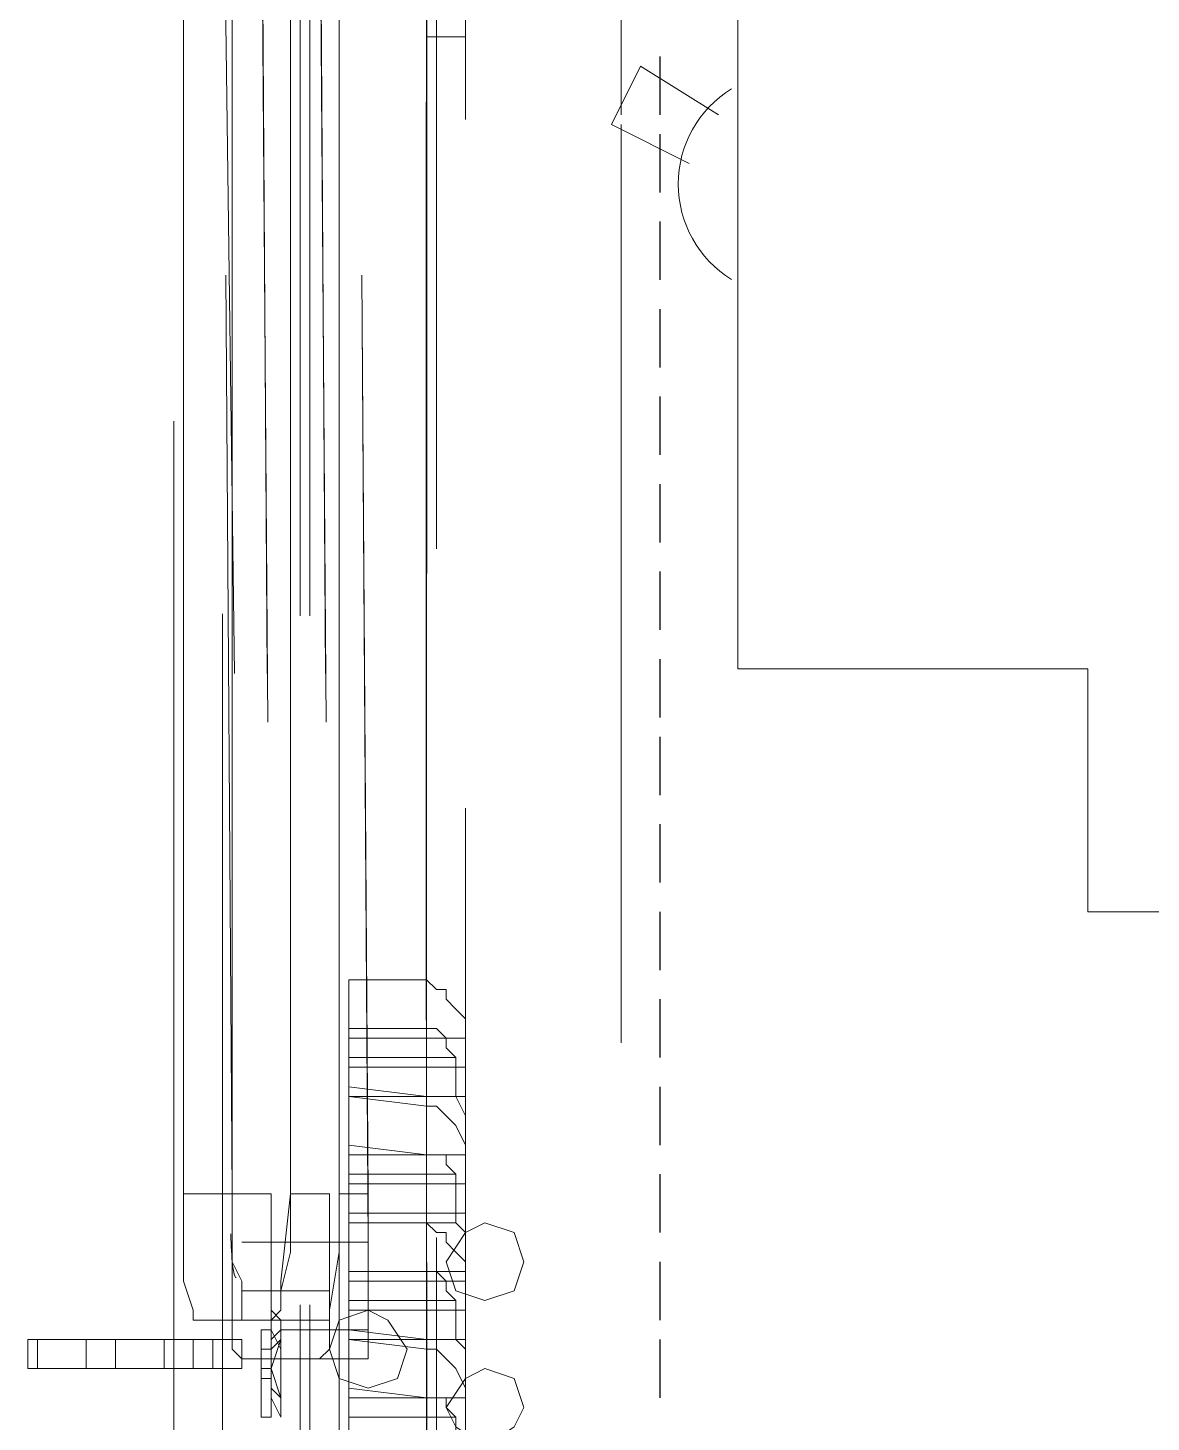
# Model space of a CAD drawing. Header units: metres. Extents: x 2999 to 3164, y 1641 to 1678.
# Drawn here: x 3140.7531 to 3140.9976, y 1663.1942 to 1663.4978 of the extents above; entities that cross this region are included whole.
import ezdxf

# ---------------------------------------------------------------- set-up
doc = ezdxf.new("R2010")
doc.units = ezdxf.units.M
doc.linetypes.add('CONTORNO_QUADRO_T', pattern=[0.35, 0.2, -0.15])
doc.layers.add('PDF28_Geometry', color=7, linetype='Continuous')

msp = doc.modelspace()

# ---------------------------------------------------------------- linework, layer by layer
at = {"layer": 'PDF28_Geometry', "linetype": 'CONTORNO_QUADRO_T', "lineweight": 25}
for points in [[(3140.839914965652, 1660.481663151814), (3140.839914965652, 1668.342915623616), (3140.839914965652, 1668.478921752103), (3140.839914965652, 1662.105136669819)], [(3140.890714658523, 1663.478845031208), (3140.890714658523, 1663.491544954426)], [(3140.890714658523, 1663.461911800252), (3140.890714658523, 1663.474611723469)], [(3140.890714658523, 1663.442861915425), (3140.890714658523, 1663.455561838643)], [(3140.890714658523, 1663.423812030598), (3140.890714658523, 1663.436511953816)], [(3140.890714658523, 1663.404762145771), (3140.890714658523, 1663.417462068989)], [(3140.890714658523, 1663.385712260945), (3140.890714658523, 1663.398412184163)], [(3140.890714658523, 1663.366662376118), (3140.890714658523, 1663.379362299336)], [(3140.890714658523, 1663.347612491292), (3140.890714658523, 1663.360312414509)], [(3140.890714658523, 1663.330679260335), (3140.890714658523, 1663.343379183552)], [(3140.890714658523, 1663.311629375508), (3140.890714658523, 1663.324329298726)], [(3140.890714658523, 1663.292579490681), (3140.890714658523, 1663.305279413899)], [(3140.890714658523, 1663.273529605854), (3140.890714658523, 1663.286229529072)], [(3140.890714658523, 1663.254479721028), (3140.890714658523, 1663.267179644246)], [(3140.890714658523, 1663.235429836201), (3140.890714658523, 1663.248129759419)], [(3140.890714658523, 1663.216379951375), (3140.890714658523, 1663.229079874592)], [(3140.890714658523, 1663.199446720417), (3140.890714658523, 1663.212146643635)]]:
    msp.add_lwpolyline(points, dxfattribs=at)
at = {"layer": 'PDF28_Geometry', "linetype": 'CONTORNO_QUADRO_T', "lineweight": 15}
for points in [[(3140.839914965652, 1666.448510410298), (3140.839914965652, 1666.446393756428), (3140.839914965652, 1664.734020775898), (3140.839914965652, 1664.731904122029), (3140.839914965652, 1664.729787468159), (3140.839914965652, 1663.017414487629), (3140.839914965652, 1663.01529783376), (3140.839914965652, 1663.01318117989)], [(3140.899181274001, 1664.676871121419), (3140.899181274001, 1664.583738351155), (3140.882248043044, 1664.585855005025), (3140.882248043044, 1663.478845031208)], [(3140.839914965652, 1664.662054544331), (3140.839914965652, 1663.165580258503)], [(3140.808165157607, 1664.649354621113), (3140.810281811477, 1664.649354621113), (3140.810281811477, 1664.640888005635), (3140.812398465346, 1664.619721466938), (3140.812398465346, 1663.059747565022), (3140.810281811477, 1663.040697680195), (3140.810281811477, 1663.034347718587), (3140.808165157607, 1663.032231064717), (3140.786998618911, 1663.032231064717), (3140.786998618911, 1663.07244748824), (3140.786998618911, 1663.104197296284), (3140.786998618911, 1663.108430604023), (3140.786998618911, 1663.119013873372), (3140.786998618911, 1663.121130527241), (3140.786998618911, 1663.119013873372), (3140.786998618911, 1663.108430604023), (3140.786998618911, 1663.114780565632), (3140.786998618911, 1663.119013873372)], [(3140.784881965041, 1663.212146643635), (3140.784881965041, 1664.636654697895)], [(3140.812398465346, 1664.619721466938), (3140.814515119216, 1664.619721466938), (3140.814515119216, 1663.059747565022), (3140.812398465346, 1663.059747565022)], [(3140.789115272781, 1663.599494301777), (3140.789115272781, 1663.574094455342), (3140.789115272781, 1663.571977801472), (3140.786998618911, 1663.565627839863), (3140.786998618911, 1663.546577955037), (3140.786998618911, 1663.377245645466), (3140.786998618911, 1663.24389645168), (3140.786998618911, 1663.224846566853), (3140.789115272781, 1663.218496605244), (3140.789115272781, 1663.216379951375), (3140.806048503738, 1663.216379951375), (3140.808165157607, 1663.218496605244), (3140.808165157607, 1663.224846566853), (3140.810281811477, 1663.24389645168), (3140.810281811477, 1663.41322876125), (3140.810281811477, 1663.546577955037), (3140.808165157607, 1663.567744493733), (3140.808165157607, 1663.571977801472), (3140.806048503738, 1663.574094455342)], [(3140.799698542129, 1663.222729912983), (3140.808165157607, 1663.222729912983), (3140.810281811477, 1663.231196528462), (3140.810281811477, 1663.24389645168), (3140.810281811477, 1663.41322876125), (3140.810281811477, 1663.546577955037), (3140.808165157607, 1663.565627839863), (3140.808165157607, 1663.571977801472), (3140.806048503738, 1663.574094455342), (3140.803931849868, 1663.574094455342), (3140.803931849868, 1663.599494301777), (3140.801815195998, 1663.599494301777), (3140.799698542129, 1663.599494301777), (3140.799698542129, 1663.574094455342), (3140.799698542129, 1663.599494301777)], [(3140.795465234389, 1663.557161224385), (3140.810281811477, 1663.557161224385), (3140.795465234389, 1663.557161224385), (3140.799698542129, 1663.233313182332), (3140.810281811477, 1663.233313182332), (3140.799698542129, 1663.233313182332)], [(3140.789115272781, 1663.216379951375), (3140.789115272781, 1663.218496605244), (3140.786998618911, 1663.224846566853), (3140.786998618911, 1663.24389645168), (3140.797581888259, 1663.24389645168), (3140.797581888259, 1663.239663143941), (3140.797581888259, 1663.233313182332), (3140.797581888259, 1663.229079874592), (3140.799698542129, 1663.224846566853), (3140.799698542129, 1663.220613259114), (3140.799698542129, 1663.218496605244), (3140.799698542129, 1663.216379951375), (3140.799698542129, 1663.218496605244), (3140.799698542129, 1663.220613259114), (3140.799698542129, 1663.224846566853), (3140.797581888259, 1663.229079874592), (3140.797581888259, 1663.233313182332), (3140.797581888259, 1663.239663143941), (3140.797581888259, 1663.24389645168), (3140.795465234389, 1663.546577955037)], [(3140.786998618911, 1663.546577955037), (3140.786998618911, 1663.377245645466), (3140.786998618911, 1663.24389645168)], [(3140.903414581741, 1663.478845031208), (3140.886481350784, 1663.489428300557), (3140.880131389175, 1663.476728377339), (3140.897064620132, 1663.46826176186)], [(3140.882248043044, 1663.476728377339), (3140.882248043044, 1663.167696912373), (3140.880131389175, 1663.167696912373)], [(3140.822981734695, 1663.265062990376), (3140.839914965652, 1663.265062990376), (3140.822981734695, 1663.267179644246), (3140.822981734695, 1663.254479721028), (3140.839914965652, 1663.252363067158)], [(3140.839914965652, 1663.239663143941), (3140.822981734695, 1663.239663143941), (3140.822981734695, 1663.226963220723), (3140.839914965652, 1663.226963220723)], [(3140.822981734695, 1663.237546490071), (3140.839914965652, 1663.237546490071)], [(3140.822981734695, 1663.212146643635), (3140.839914965652, 1663.212146643635), (3140.822981734695, 1663.214263297505), (3140.822981734695, 1663.201563374287), (3140.839914965652, 1663.199446720417)], [(3140.789115272781, 1663.205796682026), (3140.772182041823, 1663.205796682026), (3140.755248810866, 1663.205796682026), (3140.753132156997, 1663.205796682026), (3140.753132156997, 1663.212146643635), (3140.755248810866, 1663.212146643635), (3140.772182041823, 1663.212146643635), (3140.789115272781, 1663.212146643635)], [(3140.753132156997, 1663.212146643635), (3140.753132156997, 1663.205796682026)], [(3140.755248810866, 1663.212146643635), (3140.755248810866, 1663.205796682026)], [(3140.772182041823, 1663.212146643635), (3140.772182041823, 1663.205796682026)], [(3140.784881965041, 1663.121130527241), (3140.786998618911, 1663.121130527241), (3140.784881965041, 1663.121130527241), (3140.784881965041, 1663.205796682026)]]:
    msp.add_lwpolyline(points, dxfattribs=at)
at = {"layer": 'PDF28_Geometry', "linetype": 'CONTORNO_QUADRO_T', "lineweight": 0}
for points in [[(3140.795465234389, 1663.720143572346), (3140.795465234389, 1663.123247181111), (3140.795465234389, 1663.121130527241), (3140.795465234389, 1663.110547257893), (3140.801815195998, 1663.110547257893), (3140.799698542129, 1663.110547257893), (3140.799698542129, 1663.106313950154), (3140.795465234389, 1663.106313950154), (3140.795465234389, 1663.112663911763), (3140.795465234389, 1663.106313950154), (3140.795465234389, 1663.063980872761), (3140.801815195998, 1663.063980872761)], [(3140.820865080825, 1663.682043802693), (3140.820865080825, 1663.059747565022)], [(3140.84838158113, 1663.677810494954), (3140.84838158113, 1663.036464372456), (3140.846264927261, 1663.036464372456), (3140.839914965652, 1663.036464372456), (3140.818748426955, 1663.038581026326), (3140.820865080825, 1663.044930987935), (3140.820865080825, 1663.059747565022)], [(3140.839914965652, 1663.027997756978), (3140.842031619521, 1663.027997756978), (3140.842031619521, 1663.034347718587), (3140.839914965652, 1663.034347718587), (3140.842031619521, 1663.034347718587), (3140.842031619521, 1663.675693841084)], [(3140.806048503738, 1663.574094455342), (3140.814515119216, 1663.574094455342), (3140.814515119216, 1663.571977801472), (3140.814515119216, 1663.569861147603), (3140.816631773086, 1663.567744493733), (3140.816631773086, 1663.561394532124), (3140.816631773086, 1663.557161224385), (3140.816631773086, 1663.552927916646), (3140.816631773086, 1663.546577955037), (3140.818748426955, 1663.24389645168), (3140.818748426955, 1663.239663143941), (3140.818748426955, 1663.233313182332), (3140.818748426955, 1663.229079874592), (3140.818748426955, 1663.224846566853), (3140.818748426955, 1663.220613259114), (3140.818748426955, 1663.218496605244), (3140.818748426955, 1663.216379951375), (3140.816631773086, 1663.216379951375)], [(3140.803931849868, 1663.557161224385), (3140.806048503738, 1663.233313182332), (3140.806048503738, 1663.229079874592), (3140.806048503738, 1663.226963220723), (3140.806048503738, 1663.222729912983), (3140.806048503738, 1663.220613259114), (3140.806048503738, 1663.218496605244), (3140.808165157607, 1663.216379951375), (3140.808165157607, 1663.214263297505), (3140.808165157607, 1663.212146643635), (3140.806048503738, 1663.210029989766), (3140.806048503738, 1663.205796682026), (3140.806048503738, 1663.212146643635), (3140.808165157607, 1663.214263297505), (3140.808165157607, 1663.212146643635), (3140.806048503738, 1663.205796682026), (3140.806048503738, 1663.212146643635), (3140.808165157607, 1663.214263297505), (3140.827215042434, 1663.214263297505), (3140.827215042434, 1663.216379951375), (3140.827215042434, 1663.218496605244), (3140.827215042434, 1663.220613259114), (3140.827215042434, 1663.222729912983), (3140.827215042434, 1663.226963220723), (3140.827215042434, 1663.229079874592), (3140.827215042434, 1663.233313182332), (3140.825098388564, 1663.557161224385)], [(3140.816631773086, 1663.557161224385), (3140.818748426955, 1663.233313182332), (3140.818748426955, 1663.231196528462), (3140.818748426955, 1663.229079874592), (3140.818748426955, 1663.226963220723), (3140.818748426955, 1663.224846566853), (3140.818748426955, 1663.222729912983), (3140.808165157607, 1663.222729912983), (3140.808165157607, 1663.218496605244), (3140.806048503738, 1663.216379951375), (3140.816631773086, 1663.216379951375), (3140.818748426955, 1663.216379951375), (3140.818748426955, 1663.218496605244), (3140.818748426955, 1663.220613259114), (3140.818748426955, 1663.224846566853), (3140.818748426955, 1663.229079874592), (3140.818748426955, 1663.233313182332), (3140.818748426955, 1663.239663143941), (3140.818748426955, 1663.24389645168), (3140.810281811477, 1663.24389645168)], [(3140.803931849868, 1663.546577955037), (3140.806048503738, 1663.24389645168), (3140.806048503738, 1663.237546490071), (3140.806048503738, 1663.231196528462), (3140.806048503738, 1663.224846566853), (3140.806048503738, 1663.218496605244), (3140.806048503738, 1663.214263297505), (3140.808165157607, 1663.210029989766), (3140.808165157607, 1663.207913335896), (3140.808165157607, 1663.210029989766), (3140.806048503738, 1663.214263297505), (3140.806048503738, 1663.218496605244), (3140.806048503738, 1663.224846566853), (3140.806048503738, 1663.231196528462), (3140.806048503738, 1663.237546490071), (3140.806048503738, 1663.24389645168), (3140.797581888259, 1663.24389645168), (3140.797581888259, 1663.41322876125), (3140.797581888259, 1663.546577955037)], [(3140.797581888259, 1663.546577955037), (3140.797581888259, 1663.41322876125), (3140.797581888259, 1663.24389645168), (3140.797581888259, 1663.218496605244), (3140.797581888259, 1663.210029989766), (3140.799698542129, 1663.207913335896), (3140.816631773086, 1663.207913335896), (3140.818748426955, 1663.210029989766), (3140.818748426955, 1663.218496605244), (3140.820865080825, 1663.231196528462), (3140.820865080825, 1663.24389645168), (3140.820865080825, 1663.377245645466), (3140.820865080825, 1663.546577955037)], [(3140.825098388564, 1663.207913335896), (3140.816631773086, 1663.207913335896), (3140.818748426955, 1663.210029989766), (3140.818748426955, 1663.218496605244), (3140.820865080825, 1663.231196528462), (3140.820865080825, 1663.24389645168), (3140.827215042434, 1663.24389645168), (3140.827215042434, 1663.237546490071), (3140.827215042434, 1663.231196528462), (3140.827215042434, 1663.224846566853), (3140.827215042434, 1663.218496605244), (3140.827215042434, 1663.214263297505), (3140.827215042434, 1663.210029989766), (3140.827215042434, 1663.207913335896), (3140.825098388564, 1663.207913335896), (3140.827215042434, 1663.207913335896), (3140.827215042434, 1663.210029989766), (3140.827215042434, 1663.214263297505), (3140.827215042434, 1663.218496605244), (3140.827215042434, 1663.224846566853), (3140.827215042434, 1663.231196528462), (3140.827215042434, 1663.237546490071), (3140.827215042434, 1663.24389645168), (3140.825098388564, 1663.546577955037)], [(3140.820865080825, 1663.546577955037), (3140.820865080825, 1663.377245645466), (3140.820865080825, 1663.24389645168)], [(3140.822981734695, 1663.52541141634), (3140.839914965652, 1663.523294762471), (3140.839914965652, 1663.290462836811), (3140.842031619521, 1663.288346182942), (3140.844148273391, 1663.288346182942), (3140.844148273391, 1663.286229529072), (3140.846264927261, 1663.284112875203), (3140.84838158113, 1663.281996221333), (3140.84838158113, 1663.277762913594)], [(3140.839914965652, 1663.495778262165), (3140.84838158113, 1663.495778262165)], [(3140.839914965652, 1663.290462836811), (3140.822981734695, 1663.290462836811), (3140.822981734695, 1663.277762913594)], [(3140.839914965652, 1663.279879567463), (3140.822981734695, 1663.279879567463)], [(3140.822981734695, 1663.271412951985), (3140.822981734695, 1663.277762913594), (3140.84838158113, 1663.277762913594), (3140.84838158113, 1663.271412951985)], [(3140.84838158113, 1663.252363067158), (3140.84838158113, 1663.256596374898), (3140.84838158113, 1663.258713028767), (3140.84838158113, 1663.260829682637), (3140.846264927261, 1663.265062990376), (3140.846264927261, 1663.273529605854), (3140.844148273391, 1663.275646259724), (3140.844148273391, 1663.277762913594), (3140.842031619521, 1663.279879567463), (3140.839914965652, 1663.279879567463), (3140.839914965652, 1663.262946336506)], [(3140.822981734695, 1663.273529605854), (3140.846264927261, 1663.273529605854)], [(3140.846264927261, 1663.265062990376), (3140.839914965652, 1663.265062990376), (3140.84838158113, 1663.265062990376), (3140.84838158113, 1663.269296298115), (3140.84838158113, 1663.271412951985), (3140.822981734695, 1663.271412951985), (3140.822981734695, 1663.267179644246)], [(3140.822981734695, 1663.265062990376), (3140.839914965652, 1663.262946336506), (3140.842031619521, 1663.262946336506), (3140.844148273391, 1663.260829682637), (3140.846264927261, 1663.258713028767), (3140.84838158113, 1663.254479721028), (3140.84838158113, 1663.252363067158), (3140.84838158113, 1663.246013105549)], [(3140.839914965652, 1663.239663143941), (3140.84838158113, 1663.239663143941), (3140.84838158113, 1663.24177979781), (3140.84838158113, 1663.246013105549), (3140.822981734695, 1663.246013105549), (3140.822981734695, 1663.252363067158)], [(3140.846264927261, 1663.248129759419), (3140.844148273391, 1663.250246413289), (3140.844148273391, 1663.252363067158), (3140.842031619521, 1663.252363067158), (3140.839914965652, 1663.252363067158), (3140.839914965652, 1663.237546490071), (3140.846264927261, 1663.237546490071)], [(3140.839914965652, 1663.210029989766), (3140.839914965652, 1663.226963220723), (3140.84838158113, 1663.226963220723), (3140.84838158113, 1663.229079874592), (3140.84838158113, 1663.233313182332), (3140.84838158113, 1663.235429836201), (3140.846264927261, 1663.237546490071), (3140.846264927261, 1663.248129759419), (3140.822981734695, 1663.248129759419)], [(3140.822981734695, 1663.246013105549), (3140.822981734695, 1663.239663143941)], [(3140.799698542129, 1663.207913335896), (3140.797581888259, 1663.210029989766), (3140.797581888259, 1663.218496605244), (3140.797581888259, 1663.24389645168)], [(3140.822981734695, 1663.237546490071), (3140.839914965652, 1663.237546490071), (3140.842031619521, 1663.235429836201), (3140.844148273391, 1663.235429836201), (3140.844148273391, 1663.233313182332), (3140.846264927261, 1663.231196528462), (3140.84838158113, 1663.229079874592), (3140.84838158113, 1663.224846566853), (3140.822981734695, 1663.224846566853), (3140.822981734695, 1663.226963220723), (3140.839914965652, 1663.226963220723), (3140.842031619521, 1663.226963220723), (3140.844148273391, 1663.224846566853), (3140.844148273391, 1663.222729912983), (3140.846264927261, 1663.220613259114), (3140.846264927261, 1663.212146643635), (3140.839914965652, 1663.212146643635), (3140.84838158113, 1663.212146643635), (3140.84838158113, 1663.216379951375), (3140.84838158113, 1663.218496605244)], [(3140.84838158113, 1663.224846566853), (3140.84838158113, 1663.218496605244), (3140.822981734695, 1663.218496605244), (3140.822981734695, 1663.224846566853)], [(3140.822981734695, 1663.220613259114), (3140.846264927261, 1663.220613259114)], [(3140.822981734695, 1663.218496605244), (3140.822981734695, 1663.214263297505)], [(3140.803931849868, 1663.203680028157), (3140.803931849868, 1663.195213412678), (3140.803931849868, 1663.214263297505), (3140.806048503738, 1663.214263297505), (3140.806048503738, 1663.207913335896), (3140.806048503738, 1663.203680028157), (3140.806048503738, 1663.207913335896), (3140.806048503738, 1663.203680028157)], [(3140.803931849868, 1663.214263297505), (3140.806048503738, 1663.214263297505)], [(3140.803931849868, 1663.205796682026), (3140.806048503738, 1663.205796682026), (3140.806048503738, 1663.201563374287), (3140.808165157607, 1663.199446720417), (3140.808165157607, 1663.203680028157), (3140.808165157607, 1663.199446720417), (3140.808165157607, 1663.201563374287), (3140.808165157607, 1663.205796682026), (3140.808165157607, 1663.210029989766), (3140.808165157607, 1663.212146643635), (3140.808165157607, 1663.207913335896), (3140.808165157607, 1663.212146643635), (3140.806048503738, 1663.210029989766), (3140.806048503738, 1663.205796682026), (3140.806048503738, 1663.199446720417), (3140.808165157607, 1663.195213412678), (3140.808165157607, 1663.199446720417), (3140.806048503738, 1663.205796682026), (3140.806048503738, 1663.201563374287), (3140.808165157607, 1663.199446720417), (3140.808165157607, 1663.203680028157), (3140.808165157607, 1663.199446720417), (3140.808165157607, 1663.201563374287), (3140.808165157607, 1663.205796682026), (3140.808165157607, 1663.210029989766), (3140.808165157607, 1663.212146643635), (3140.808165157607, 1663.210029989766), (3140.808165157607, 1663.207913335896), (3140.808165157607, 1663.210029989766), (3140.808165157607, 1663.212146643635), (3140.808165157607, 1663.214263297505), (3140.808165157607, 1663.212146643635), (3140.806048503738, 1663.205796682026), (3140.808165157607, 1663.199446720417), (3140.808165157607, 1663.195213412678), (3140.808165157607, 1663.197330066548), (3140.808165157607, 1663.201563374287), (3140.808165157607, 1663.197330066548), (3140.808165157607, 1663.195213412678), (3140.806048503738, 1663.199446720417), (3140.806048503738, 1663.205796682026), (3140.806048503738, 1663.207913335896), (3140.806048503738, 1663.205796682026)], [(3140.806048503738, 1663.214263297505), (3140.806048503738, 1663.214263297505)], [(3140.808165157607, 1663.214263297505), (3140.808165157607, 1663.214263297505)], [(3140.827215042434, 1663.214263297505), (3140.827215042434, 1663.214263297505)], [(3140.827215042434, 1663.214263297505), (3140.827215042434, 1663.214263297505)], [(3140.765832080215, 1663.205796682026), (3140.765832080215, 1663.212146643635)], [(3140.772182041823, 1663.212146643635), (3140.772182041823, 1663.205796682026)], [(3140.782765311172, 1663.212146643635), (3140.782765311172, 1663.205796682026)], [(3140.808165157607, 1663.212146643635), (3140.808165157607, 1663.212146643635)], [(3140.822981734695, 1663.195213412678), (3140.846264927261, 1663.195213412678), (3140.844148273391, 1663.197330066548), (3140.844148273391, 1663.199446720417), (3140.842031619521, 1663.199446720417), (3140.839914965652, 1663.199446720417), (3140.84838158113, 1663.199446720417), (3140.84838158113, 1663.203680028157), (3140.84838158113, 1663.205796682026), (3140.84838158113, 1663.210029989766), (3140.846264927261, 1663.212146643635)], [(3140.822981734695, 1663.212146643635), (3140.839914965652, 1663.210029989766), (3140.842031619521, 1663.210029989766), (3140.844148273391, 1663.207913335896), (3140.846264927261, 1663.205796682026), (3140.84838158113, 1663.201563374287), (3140.84838158113, 1663.199446720417), (3140.822981734695, 1663.199446720417)], [(3140.803931849868, 1663.210029989766), (3140.806048503738, 1663.210029989766)], [(3140.806048503738, 1663.210029989766), (3140.806048503738, 1663.210029989766)], [(3140.806048503738, 1663.210029989766), (3140.806048503738, 1663.210029989766)], [(3140.808165157607, 1663.207913335896), (3140.808165157607, 1663.207913335896)], [(3140.806048503738, 1663.205796682026), (3140.806048503738, 1663.205796682026)], [(3140.803931849868, 1663.203680028157), (3140.806048503738, 1663.203680028157), (3140.803931849868, 1663.203680028157)], [(3140.806048503738, 1663.203680028157), (3140.806048503738, 1663.203680028157)], [(3140.806048503738, 1663.203680028157), (3140.806048503738, 1663.203680028157)], [(3140.808165157607, 1663.203680028157), (3140.808165157607, 1663.203680028157)], [(3140.846264927261, 1663.18463014333), (3140.839914965652, 1663.18463014333), (3140.839914965652, 1663.199446720417), (3140.822981734695, 1663.201563374287), (3140.822981734695, 1663.199446720417), (3140.822981734695, 1663.193096758809), (3140.822981734695, 1663.1867467972)], [(3140.84838158113, 1663.199446720417), (3140.84838158113, 1663.193096758809)], [(3140.803931849868, 1663.195213412678), (3140.806048503738, 1663.195213412678)], [(3140.806048503738, 1663.195213412678), (3140.806048503738, 1663.195213412678)], [(3140.846264927261, 1663.195213412678), (3140.846264927261, 1663.18463014333), (3140.84838158113, 1663.18251348946), (3140.84838158113, 1663.180396835591), (3140.84838158113, 1663.176163527851), (3140.84838158113, 1663.174046873982), (3140.839914965652, 1663.174046873982), (3140.839914965652, 1663.157113643025)]]:
    msp.add_lwpolyline(points, dxfattribs=at)
at = {"layer": 'PDF28_Geometry', "linetype": 'CONTORNO_QUADRO_T', "lineweight": 15}
for points in [[(3141.117196622573, 1663.495778262165), (3141.123546584182, 1663.504244877644), (3141.123546584182, 1663.552927916646), (3141.093913430007, 1663.552927916646), (3141.070630237441, 1663.559277878255), (3140.983847428787, 1663.559277878255), (3140.983847428787, 1663.506361531514), (3140.90764788948, 1663.506361531514), (3140.90764788948, 1663.35819576064), (3140.983847428787, 1663.35819576064), (3140.983847428787, 1663.305279413899), (3141.070630237441, 1663.305279413899), (3141.093913430007, 1663.311629375508), (3141.123546584182, 1663.311629375508), (3141.123546584182, 1663.377245645466), (3141.110846660964, 1663.377245645466), (3141.110846660964, 1663.373012337727), (3141.104496699355, 1663.373012337727), (3141.104496699355, 1663.495778262165)], [(3140.85261488887, 1663.220613259114), (3140.846264927261, 1663.222729912983), (3140.844148273391, 1663.229079874592), (3140.84838158113, 1663.235429836201), (3140.85261488887, 1663.237546490071), (3140.858964850478, 1663.235429836201), (3140.861081504348, 1663.229079874592), (3140.858964850478, 1663.222729912983)], [(3140.827215042434, 1663.201563374287), (3140.820865080825, 1663.203680028157), (3140.818748426955, 1663.210029989766), (3140.820865080825, 1663.216379951375), (3140.827215042434, 1663.218496605244), (3140.831448350173, 1663.216379951375), (3140.835681657912, 1663.210029989766), (3140.833565004043, 1663.203680028157)], [(3140.799698542129, 1663.205796682026), (3140.789115272781, 1663.205796682026), (3140.789115272781, 1663.212146643635), (3140.799698542129, 1663.212146643635)], [(3140.85261488887, 1663.188863451069), (3140.846264927261, 1663.193096758809), (3140.844148273391, 1663.197330066548), (3140.84838158113, 1663.203680028157), (3140.85261488887, 1663.205796682026), (3140.858964850478, 1663.203680028157), (3140.861081504348, 1663.197330066548), (3140.858964850478, 1663.193096758809)]]:
    msp.add_lwpolyline(points, close=True, dxfattribs=at)
at = {"layer": 'PDF28_Geometry', "linetype": 'CONTORNO_QUADRO_T', "lineweight": 0}
for points in [[(3140.822981734695, 1663.252363067158), (3140.822981734695, 1663.254479721028), (3140.839914965652, 1663.252363067158), (3140.84838158113, 1663.252363067158)], [(3140.806048503738, 1663.233313182332), (3140.827215042434, 1663.233313182332)], [(3140.806048503738, 1663.207913335896), (3140.806048503738, 1663.214263297505)], [(3140.806048503738, 1663.203680028157), (3140.806048503738, 1663.195213412678), (3140.806048503738, 1663.214263297505), (3140.806048503738, 1663.207913335896)], [(3140.784881965041, 1663.212146643635), (3140.784881965041, 1663.205796682026)], [(3140.79334858052, 1663.205796682026), (3140.79334858052, 1663.212146643635)], [(3140.806048503738, 1663.210029989766), (3140.803931849868, 1663.210029989766), (3140.803931849868, 1663.205796682026), (3140.806048503738, 1663.205796682026), (3140.806048503738, 1663.207913335896)], [(3140.806048503738, 1663.210029989766), (3140.806048503738, 1663.207913335896)], [(3140.806048503738, 1663.205796682026), (3140.806048503738, 1663.207913335896), (3140.806048503738, 1663.210029989766)], [(3140.808165157607, 1663.203680028157), (3140.808165157607, 1663.201563374287)], [(3140.808165157607, 1663.195213412678), (3140.808165157607, 1663.197330066548), (3140.808165157607, 1663.201563374287), (3140.808165157607, 1663.197330066548)]]:
    msp.add_lwpolyline(points, close=True, dxfattribs=at)
at = {"layer": 'PDF28_Geometry', "linetype": 'CONTORNO_QUADRO_T', "lineweight": 15}
msp.add_arc((3140.919029539624, 1663.463752814572), 0.02434157942029407, 121.5033893089408, 238.4966107156254, dxfattribs=at)
msp.add_open_spline([(3140.797317116253, 1663.235127331847), (3140.797363144775, 1663.229867917403), (3140.797874089731, 1663.225612081781), (3140.798458446132, 1663.225620669786)], degree=3, dxfattribs=at)

doc.saveas('drawing.dxf')
